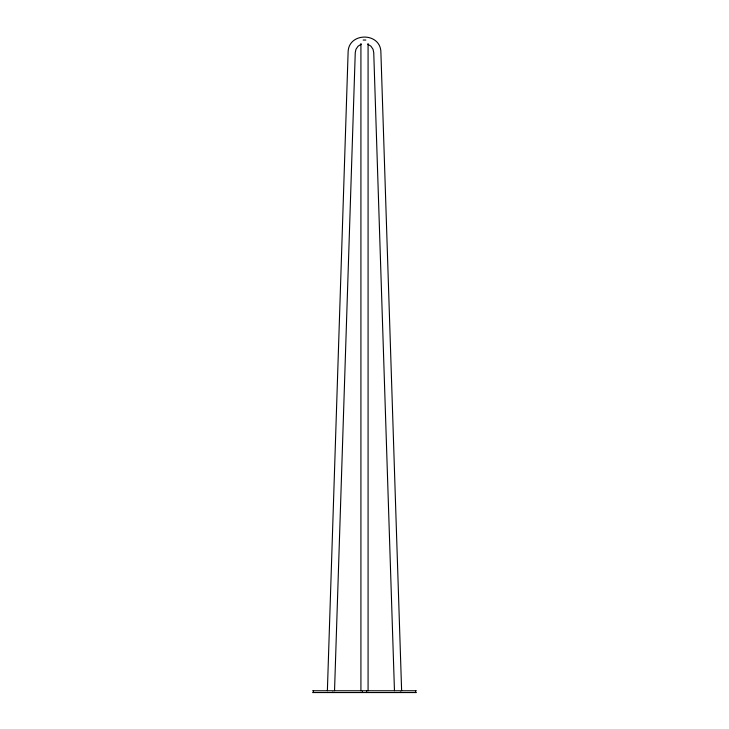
<?xml version="1.0" encoding="UTF-8"?>
<svg xmlns="http://www.w3.org/2000/svg" width="729" height="729" viewBox="0 0 729 729"><rect width="100%" height="100%" fill="white"/><g stroke="black" fill="none" stroke-linecap="round" stroke-linejoin="round"><path stroke-width="1.09" d="M327.376 690.764L348.107 52.324C348.225 32.003 380.775 32.003 380.893 52.324L401.624 690.764M334.538 690.764L355.26 52.552L355.989 49.235L358.067 46.209L361.156 44.232M363.179 40.04L365.821 40.04M312.604 690.764L416.396 690.764M312.604 692.55L416.396 692.55M367.844 44.232L370.933 46.209L373.011 49.235L373.74 52.552L394.462 690.764M415.539 690.764L415.539 692.55M400.358 691.958L400.358 692.55M368.081 43.631L368.081 690.764M366.605 690.764L366.605 692.55M362.395 691.356L362.395 692.55M360.919 43.631L360.919 690.764M332.861 691.958L332.861 692.55M313.461 690.764L313.461 692.55"/></g></svg>
